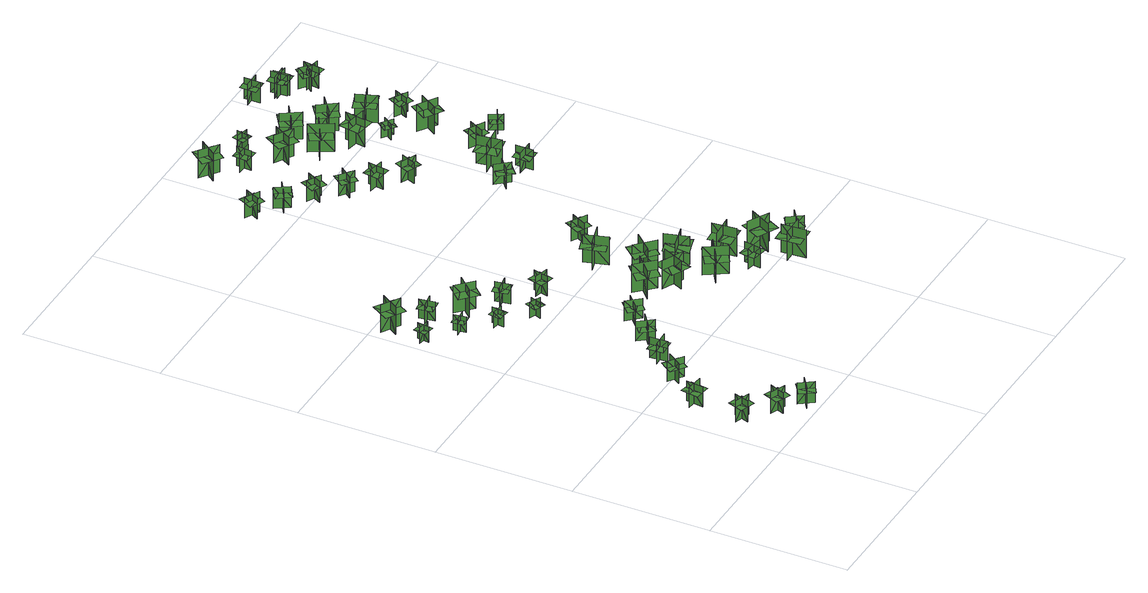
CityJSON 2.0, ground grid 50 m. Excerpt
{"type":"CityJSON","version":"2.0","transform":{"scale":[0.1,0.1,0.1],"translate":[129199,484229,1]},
"CityObjects":{
"tree1":{"type":"SolitaryVegetationObject","geometry":[{"type":"MultiSurface","lod":"1","boundaries":[[[0,1,2]],[[0,2,3]],[[4,5,6]],[[4,6,7]],[[8,9,10]],[[8,10,11]],[[8,11,12]],[[8,12,13]]]}]},
"tree2":{"type":"SolitaryVegetationObject","geometry":[{"type":"MultiSurface","lod":"1","boundaries":[[[14,15,16]],[[14,16,17]],[[18,19,20]],[[18,20,21]],[[22,23,24]],[[22,24,25]],[[22,25,26]],[[22,26,27]]]}]},
"tree3":{"type":"SolitaryVegetationObject","geometry":[{"type":"MultiSurface","lod":"1","boundaries":[[[28,29,30]],[[28,30,31]],[[32,33,34]],[[32,34,35]],[[36,37,38]],[[36,38,39]],[[36,39,40]],[[36,40,41]]]}]},
"tree4":{"type":"SolitaryVegetationObject","geometry":[{"type":"MultiSurface","lod":"1","boundaries":[[[42,43,44]],[[42,44,45]],[[46,47,48]],[[46,48,49]],[[50,51,52]],[[50,52,53]],[[50,53,54]],[[50,54,55]]]}]},
"tree5":{"type":"SolitaryVegetationObject","geometry":[{"type":"MultiSurface","lod":"1","boundaries":[[[56,57,58]],[[56,58,59]],[[60,61,62]],[[60,62,63]],[[64,65,66]],[[64,66,67]],[[64,67,68]],[[64,68,69]]]}]},
"tree6":{"type":"SolitaryVegetationObject","geometry":[{"type":"MultiSurface","lod":"1","boundaries":[[[70,71,72]],[[70,72,73]],[[74,75,76]],[[74,76,77]],[[78,79,80]],[[78,80,81]],[[78,81,82]],[[78,82,83]]]}]},
"tree7":{"type":"SolitaryVegetationObject","geometry":[{"type":"MultiSurface","lod":"1","boundaries":[[[84,85,86]],[[84,86,87]],[[88,89,90]],[[88,90,91]],[[92,93,94]],[[92,94,95]],[[92,95,96]],[[92,96,97]]]}]},
"tree8":{"type":"SolitaryVegetationObject","geometry":[{"type":"MultiSurface","lod":"1","boundaries":[[[98,99,100]],[[98,100,101]],[[102,103,104]],[[102,104,105]],[[106,107,108]],[[106,108,109]],[[106,109,110]],[[106,110,111]]]}]},
"tree9":{"type":"SolitaryVegetationObject","geometry":[{"type":"MultiSurface","lod":"1","boundaries":[[[112,113,114]],[[112,114,115]],[[116,117,118]],[[116,118,119]],[[120,121,122]],[[120,122,123]],[[120,123,124]],[[120,124,125]]]}]},
"tree10":{"type":"SolitaryVegetationObject","geometry":[{"type":"MultiSurface","lod":"1","boundaries":[[[126,127,128]],[[126,128,129]],[[130,131,132]],[[130,132,133]],[[134,135,136]],[[134,136,137]],[[134,137,138]],[[134,138,139]]]}]},
"tree11":{"type":"SolitaryVegetationObject","geometry":[{"type":"MultiSurface","lod":"1","boundaries":[[[140,141,142]],[[140,142,143]],[[144,145,146]],[[144,146,147]],[[148,149,150]],[[148,150,151]],[[148,151,152]],[[148,152,153]]]}]},
"tree12":{"type":"SolitaryVegetationObject","geometry":[{"type":"MultiSurface","lod":"1","boundaries":[[[154,155,156]],[[154,156,157]],[[158,159,160]],[[158,160,161]],[[162,163,164]],[[162,164,165]],[[162,165,166]],[[162,166,167]]]}]},
"tree13":{"type":"SolitaryVegetationObject","geometry":[{"type":"MultiSurface","lod":"1","boundaries":[[[168,169,170]],[[168,170,171]],[[172,173,174]],[[172,174,175]],[[176,177,178]],[[176,178,179]],[[176,179,180]],[[176,180,181]]]}]},
"tree14":{"type":"SolitaryVegetationObject","geometry":[{"type":"MultiSurface","lod":"1","boundaries":[[[182,183,184]],[[182,184,185]],[[186,187,188]],[[186,188,189]],[[190,191,192]],[[190,192,193]],[[190,193,194]],[[190,194,195]]]}]},
"tree15":{"type":"SolitaryVegetationObject","geometry":[{"type":"MultiSurface","lod":"1","boundaries":[[[196,197,198]],[[196,198,199]],[[200,201,202]],[[200,202,203]],[[204,205,206]],[[204,206,207]],[[204,207,208]],[[204,208,209]]]}]},
"tree16":{"type":"SolitaryVegetationObject","geometry":[{"type":"MultiSurface","lod":"1","boundaries":[[[210,211,212]],[[210,212,213]],[[214,215,216]],[[214,216,217]],[[218,219,220]],[[218,220,221]],[[218,221,222]],[[218,222,223]]]}]},
"tree17":{"type":"SolitaryVegetationObject","geometry":[{"type":"MultiSurface","lod":"1","boundaries":[[[224,225,226]],[[224,226,227]],[[228,229,230]],[[228,230,231]],[[232,233,234]],[[232,234,235]],[[232,235,236]],[[232,236,237]]]}]},
"tree18":{"type":"SolitaryVegetationObject","geometry":[{"type":"MultiSurface","lod":"1","boundaries":[[[238,239,240]],[[238,240,241]],[[242,243,244]],[[242,244,245]],[[246,247,248]],[[246,248,249]],[[246,249,250]],[[246,250,251]]]}]},
"tree19":{"type":"SolitaryVegetationObject","geometry":[{"type":"MultiSurface","lod":"1","boundaries":[[[252,253,254]],[[252,254,255]],[[256,257,258]],[[256,258,259]],[[260,261,262]],[[260,262,263]],[[260,263,264]],[[260,264,265]]]}]},
"tree20":{"type":"SolitaryVegetationObject","geometry":[{"type":"MultiSurface","lod":"1","boundaries":[[[266,267,268]],[[266,268,269]],[[270,271,272]],[[270,272,273]],[[274,275,276]],[[274,276,277]],[[274,277,278]],[[274,278,279]]]}]},
"tree21":{"type":"SolitaryVegetationObject","geometry":[{"type":"MultiSurface","lod":"1","boundaries":[[[280,281,282]],[[280,282,283]],[[284,285,286]],[[284,286,287]],[[288,289,290]],[[288,290,291]],[[288,291,292]],[[288,292,293]]]}]},
"tree22":{"type":"SolitaryVegetationObject","geometry":[{"type":"MultiSurface","lod":"1","boundaries":[[[294,295,296]],[[294,296,297]],[[298,299,300]],[[298,300,301]],[[302,303,304]],[[302,304,305]],[[302,305,306]],[[302,306,307]]]}]},
"tree23":{"type":"SolitaryVegetationObject","geometry":[{"type":"MultiSurface","lod":"1","boundaries":[[[308,309,310]],[[308,310,311]],[[312,313,314]],[[312,314,315]],[[316,317,318]],[[316,318,319]],[[316,319,320]],[[316,320,321]]]}]},
"tree24":{"type":"SolitaryVegetationObject","geometry":[{"type":"MultiSurface","lod":"1","boundaries":[[[322,323,324]],[[322,324,325]],[[326,327,328]],[[326,328,329]],[[330,331,332]],[[330,332,333]],[[330,333,334]],[[330,334,335]]]}]},
"tree25":{"type":"SolitaryVegetationObject","geometry":[{"type":"MultiSurface","lod":"1","boundaries":[[[336,337,338]],[[336,338,339]],[[340,341,342]],[[340,342,343]],[[344,345,346]],[[344,346,347]],[[344,347,348]],[[344,348,349]]]}]},
"tree26":{"type":"SolitaryVegetationObject","geometry":[{"type":"MultiSurface","lod":"1","boundaries":[[[350,351,352]],[[350,352,353]],[[354,355,356]],[[354,356,357]],[[358,359,360]],[[358,360,361]],[[358,361,362]],[[358,362,363]]]}]},
"tree27":{"type":"SolitaryVegetationObject","geometry":[{"type":"MultiSurface","lod":"1","boundaries":[[[364,365,366]],[[364,366,367]],[[368,369,370]],[[368,370,371]],[[372,373,374]],[[372,374,375]],[[372,375,376]],[[372,376,377]]]}]},
"tree28":{"type":"SolitaryVegetationObject","geometry":[{"type":"MultiSurface","lod":"1","boundaries":[[[378,379,380]],[[378,380,381]],[[382,383,384]],[[382,384,385]],[[386,387,388]],[[386,388,389]],[[386,389,390]],[[386,390,391]]]}]},
"tree29":{"type":"SolitaryVegetationObject","geometry":[{"type":"MultiSurface","lod":"1","boundaries":[[[392,393,394]],[[392,394,395]],[[396,397,398]],[[396,398,399]],[[400,401,402]],[[400,402,403]],[[400,403,404]],[[400,404,405]]]}]},
"tree30":{"type":"SolitaryVegetationObject","geometry":[{"type":"MultiSurface","lod":"1","boundaries":[[[406,407,408]],[[406,408,409]],[[410,411,412]],[[410,412,413]],[[414,415,416]],[[414,416,417]],[[414,417,418]],[[414,418,419]]]}]},
"tree31":{"type":"SolitaryVegetationObject","geometry":[{"type":"MultiSurface","lod":"1","boundaries":[[[420,421,422]],[[420,422,423]],[[424,425,426]],[[424,426,427]],[[428,429,430]],[[428,430,431]],[[428,431,432]],[[428,432,433]]]}]},
"tree32":{"type":"SolitaryVegetationObject","geometry":[{"type":"MultiSurface","lod":"1","boundaries":[[[434,435,436]],[[434,436,437]],[[438,439,440]],[[438,440,441]],[[442,443,444]],[[442,444,445]],[[442,445,446]],[[442,446,447]]]}]},
"tree33":{"type":"SolitaryVegetationObject","geometry":[{"type":"MultiSurface","lod":"1","boundaries":[[[448,449,450]],[[448,450,451]],[[452,453,454]],[[452,454,455]],[[456,457,458]],[[456,458,459]],[[456,459,460]],[[456,460,461]]]}]},
"tree34":{"type":"SolitaryVegetationObject","geometry":[{"type":"MultiSurface","lod":"1","boundaries":[[[462,463,464]],[[462,464,465]],[[466,467,468]],[[466,468,469]],[[470,471,472]],[[470,472,473]],[[470,473,474]],[[470,474,475]]]}]},
"tree35":{"type":"SolitaryVegetationObject","geometry":[{"type":"MultiSurface","lod":"1","boundaries":[[[476,477,478]],[[476,478,479]],[[480,481,482]],[[480,482,483]],[[484,485,486]],[[484,486,487]],[[484,487,488]],[[484,488,489]]]}]},
"tree36":{"type":"SolitaryVegetationObject","geometry":[{"type":"MultiSurface","lod":"1","boundaries":[[[490,491,492]],[[490,492,493]],[[494,495,496]],[[494,496,497]],[[498,499,500]],[[498,500,501]],[[498,501,502]],[[498,502,503]]]}]},
"tree37":{"type":"SolitaryVegetationObject","geometry":[{"type":"MultiSurface","lod":"1","boundaries":[[[504,505,506]],[[504,506,507]],[[508,509,510]],[[508,510,511]],[[512,513,514]],[[512,514,515]],[[512,515,516]],[[512,516,517]]]}]},
"tree38":{"type":"SolitaryVegetationObject","geometry":[{"type":"MultiSurface","lod":"1","boundaries":[[[518,519,520]],[[518,520,521]],[[522,523,524]],[[522,524,525]],[[526,527,528]],[[526,528,529]],[[526,529,530]],[[526,530,531]]]}]},
"tree39":{"type":"SolitaryVegetationObject","geometry":[{"type":"MultiSurface","lod":"1","boundaries":[[[532,533,534]],[[532,534,535]],[[536,537,538]],[[536,538,539]],[[540,541,542]],[[540,542,543]],[[540,543,544]],[[540,544,545]]]}]},
"tree40":{"type":"SolitaryVegetationObject","geometry":[{"type":"MultiSurface","lod":"1","boundaries":[[[546,547,548]],[[546,548,549]],[[550,551,552]],[[550,552,553]],[[554,555,556]],[[554,556,557]],[[554,557,558]],[[554,558,559]]]}]},
"tree41":{"type":"SolitaryVegetationObject","geometry":[{"type":"MultiSurface","lod":"1","boundaries":[[[560,561,562]],[[560,562,563]],[[564,565,566]],[[564,566,567]],[[568,569,570]],[[568,570,571]],[[568,571,572]],[[568,572,573]]]}]},
"tree42":{"type":"SolitaryVegetationObject","geometry":[{"type":"MultiSurface","lod":"1","boundaries":[[[574,575,576]],[[574,576,577]],[[578,579,580]],[[578,580,581]],[[582,583,584]],[[582,584,585]],[[582,585,586]],[[582,586,587]]]}]},
"tree43":{"type":"SolitaryVegetationObject","geometry":[{"type":"MultiSurface","lod":"1","boundaries":[[[588,589,590]],[[588,590,591]],[[592,593,594]],[[592,594,595]],[[596,597,598]],[[596,598,599]],[[596,599,600]],[[596,600,601]]]}]},
"tree44":{"type":"SolitaryVegetationObject","geometry":[{"type":"MultiSurface","lod":"1","boundaries":[[[602,603,604]],[[602,604,605]],[[606,607,608]],[[606,608,609]],[[610,611,612]],[[610,612,613]],[[610,613,614]],[[610,614,615]]]}]},
"tree45":{"type":"SolitaryVegetationObject","geometry":[{"type":"MultiSurface","lod":"1","boundaries":[[[616,617,618]],[[616,618,619]],[[620,621,622]],[[620,622,623]],[[624,625,626]],[[624,626,627]],[[624,627,628]],[[624,628,629]]]}]},
"tree46":{"type":"SolitaryVegetationObject","geometry":[{"type":"MultiSurface","lod":"1","boundaries":[[[630,631,632]],[[630,632,633]],[[634,635,636]],[[634,636,637]],[[638,639,640]],[[638,640,641]],[[638,641,642]],[[638,642,643]]]}]},
"tree47":{"type":"SolitaryVegetationObject","geometry":[{"type":"MultiSurface","lod":"1","boundaries":[[[644,645,646]],[[644,646,647]],[[648,649,650]],[[648,650,651]],[[652,653,654]],[[652,654,655]],[[652,655,656]],[[652,656,657]]]}]},
"tree48":{"type":"SolitaryVegetationObject","geometry":[{"type":"MultiSurface","lod":"1","boundaries":[[[658,659,660]],[[658,660,661]],[[662,663,664]],[[662,664,665]],[[666,667,668]],[[666,668,669]],[[666,669,670]],[[666,670,671]]]}]},
"tree49":{"type":"SolitaryVegetationObject","geometry":[{"type":"MultiSurface","lod":"1","boundaries":[[[672,673,674]],[[672,674,675]],[[676,677,678]],[[676,678,679]],[[680,681,682]],[[680,682,683]],[[680,683,684]],[[680,684,685]]]}]},
"tree50":{"type":"SolitaryVegetationObject","geometry":[{"type":"MultiSurface","lod":"1","boundaries":[[[686,687,688]],[[686,688,689]],[[690,691,692]],[[690,692,693]],[[694,695,696]],[[694,696,697]],[[694,697,698]],[[694,698,699]]]}]},
"tree51":{"type":"SolitaryVegetationObject","geometry":[{"type":"MultiSurface","lod":"1","boundaries":[[[700,701,702]],[[700,702,703]],[[704,705,706]],[[704,706,707]],[[708,709,710]],[[708,710,711]],[[708,711,712]],[[708,712,713]]]}]},
"tree52":{"type":"SolitaryVegetationObject","geometry":[{"type":"MultiSurface","lod":"1","boundaries":[[[714,715,716]],[[714,716,717]],[[718,719,720]],[[718,720,721]],[[722,723,724]],[[722,724,725]],[[722,725,726]],[[722,726,727]]]}]},
"tree53":{"type":"SolitaryVegetationObject","geometry":[{"type":"MultiSurface","lod":"1","boundaries":[[[728,729,730]],[[728,730,731]],[[732,733,734]],[[732,734,735]],[[736,737,738]],[[736,738,739]],[[736,739,740]],[[736,740,741]]]}]},
"tree54":{"type":"SolitaryVegetationObject","geometry":[{"type":"MultiSurface","lod":"1","boundaries":[[[742,743,744]],[[742,744,745]],[[746,747,748]],[[746,748,749]],[[750,751,752]],[[750,752,753]],[[750,753,754]],[[750,754,755]]]}]},
"tree55":{"type":"SolitaryVegetationObject","geometry":[{"type":"MultiSurface","lod":"1","boundaries":[[[756,757,758]],[[756,758,759]],[[760,761,762]],[[760,762,763]],[[764,765,766]],[[764,766,767]],[[764,767,768]],[[764,768,769]]]}]},
"tree56":{"type":"SolitaryVegetationObject","geometry":[{"type":"MultiSurface","lod":"1","boundaries":[[[770,771,772]],[[770,772,773]],[[774,775,776]],[[774,776,777]],[[778,779,780]],[[778,780,781]],[[778,781,782]],[[778,782,783]]]}]},
"tree57":{"type":"SolitaryVegetationObject","geometry":[{"type":"MultiSurface","lod":"1","boundaries":[[[784,785,786]],[[784,786,787]],[[788,789,790]],[[788,790,791]],[[792,793,794]],[[792,794,795]],[[792,795,796]],[[792,796,797]]]}]}
},
"vertices":[
[87,202,12],[142,183,12],[142,183,94],[87,202,94],[103,167,12],[123,222,12],[123,222,94],[103,167,94],[103,167,71],[131,157,71],[151,212,71],[123,222,71],[95,232,71],[76,177,71],
[119,339,8],[128,401,8],[128,401,86],[119,339,86],[159,369,8],[97,377,8],[97,377,86],[159,369,86],[124,342,61],[153,338,61],[161,401,61],[132,404,61],[103,408,61],[95,345,61],
[183,123,11],[238,101,11],[238,101,93],[183,123,93],[199,86,11],[221,141,11],[221,141,93],[199,86,93],[199,86,70],[226,75,70],[248,130,70],[221,141,70],[193,152,70],[171,97,70],
[308,64,11],[259,31,11],[259,31,93],[308,64,93],[269,71,11],[303,23,11],[303,23,93],[269,71,93],[269,71,70],[245,55,70],[278,6,70],[303,23,70],[327,40,70],[293,88,70],
[249,471,8],[198,507,8],[198,507,87],[249,471,87],[240,520,8],[204,469,8],[204,469,87],[240,520,87],[248,477,62],[265,501,62],[213,536,62],[196,512,62],[180,488,62],[232,453,62],
[30,1324,7],[74,1317,7],[74,1317,69],[30,1324,69],[48,1300,7],[55,1344,7],[55,1344,69],[48,1300,69],[48,1300,51],[69,1297,51],[76,1340,51],[55,1344,51],[33,1347,51],[26,1304,51],
[333,587,9],[270,583,9],[270,583,88],[333,587,88],[295,620,9],[299,557,9],[299,557,88],[295,620,88],[329,591,62],[326,620,62],[264,615,62],[266,586,62],[268,557,62],[331,562,62],
[29,1466,8],[94,1425,8],[94,1425,116],[29,1466,116],[40,1416,8],[81,1481,8],[81,1481,116],[40,1416,116],[40,1416,85],[73,1395,85],[114,1461,85],[81,1481,85],[48,1502,85],[7,1436,85],
[152,1216,10],[146,1260,10],[146,1260,71],[152,1216,71],[170,1240,10],[126,1234,10],[126,1234,71],[170,1240,71],[170,1240,54],[167,1261,54],[123,1256,54],[126,1234,54],[129,1212,54],[173,1218,54],
[164,1336,10],[155,1391,10],[155,1391,86],[164,1336,86],[186,1366,10],[131,1357,10],[131,1357,86],[186,1366,86],[186,1366,65],[181,1393,65],[127,1385,65],[131,1357,65],[135,1330,65],[190,1338,65],
[407,696,9],[358,657,9],[358,657,87],[407,696,87],[357,702,9],[396,652,9],[396,652,87],[357,702,87],[401,697,62],[382,720,62],[334,679,62],[352,657,62],[371,635,62],[419,675,62],
[266,1147,4],[222,1151,4],[222,1151,65],[266,1147,65],[248,1170,4],[243,1126,4],[243,1126,65],[248,1170,65],[248,1170,48],[226,1172,48],[221,1128,48],[243,1126,48],[265,1123,48],[270,1167,48],
[290,1252,8],[234,1305,8],[234,1305,116],[290,1252,116],[289,1303,8],[236,1247,8],[236,1247,116],[289,1303,116],[289,1303,86],[261,1330,86],[208,1274,86],[236,1247,86],[264,1220,86],[317,1276,86],
[364,1054,6],[323,1071,6],[323,1071,67],[364,1054,67],[353,1081,6],[336,1040,6],[336,1040,67],[353,1081,67],[353,1081,50],[332,1090,50],[316,1049,50],[336,1040,50],[356,1032,50],[373,1073,50],
[434,743,10],[481,785,10],[481,785,88],[434,743,88],[484,741,10],[442,787,10],[442,787,88],[484,741,88],[440,743,63],[459,721,63],[505,764,63],[486,785,63],[466,807,63],[420,764,63],
[355,1216,9],[364,1161,9],[364,1161,86],[355,1216,86],[333,1186,9],[388,1195,9],[388,1195,86],[333,1186,86],[333,1186,64],[338,1159,64],[392,1168,64],[388,1195,64],[383,1222,64],[328,1213,64],
[437,1108,11],[491,1094,11],[491,1094,88],[437,1108,88],[456,1076,11],[470,1130,11],[470,1130,88],[456,1076,88],[456,1076,66],[482,1069,66],[496,1123,66],[470,1130,66],[443,1137,66],[429,1083,66],
[593,780,7],[657,840,7],[657,840,117],[593,780,117],[663,778,7],[602,842,7],[602,842,117],[663,778,117],[601,779,82],[629,750,82],[692,811,82],[664,841,82],[636,870,82],[572,808,82],
[731,787,7],[694,707,7],[694,707,117],[731,787,117],[666,763,7],[746,726,7],[746,726,117],[666,763,117],[723,785,81],[686,801,81],[651,721,81],[688,704,81],[725,688,81],[761,769,81],
[767,831,7],[703,891,7],[703,891,117],[767,831,117],[765,901,7],[705,836,7],[705,836,117],[765,901,117],[768,839,82],[795,869,82],[729,928,82],[702,898,82],[675,868,82],[740,809,82],
[705,975,11],[680,1060,11],[680,1060,121],[705,975,121],[739,1036,11],[654,1012,11],[654,1012,121],[739,1036,121],[709,982,86],[748,994,86],[722,1078,86],[684,1066,86],[645,1054,86],[670,970,86],
[775,624,7],[849,671,7],[849,671,117],[775,624,117],[843,609,7],[796,683,7],[796,683,117],[843,609,117],[783,622,81],[805,588,81],[879,636,81],[856,670,81],[834,704,81],[760,656,81],
[809,831,7],[832,746,7],[832,746,116],[809,831,116],[774,770,7],[859,793,7],[859,793,116],[774,770,116],[804,824,81],[765,812,81],[790,728,81],[829,739,81],[868,751,81],[843,835,81],
[428,2116,9],[455,2168,9],[455,2168,91],[428,2116,91],[465,2127,9],[413,2154,9],[413,2154,91],[465,2127,91],[465,2127,68],[479,2153,68],[427,2181,68],[413,2154,68],[399,2128,68],[452,2101,68],
[954,553,8],[893,564,8],[893,564,87],[954,553,87],[926,594,8],[915,532,8],[915,532,87],[926,594,87],[951,558,61],[956,586,61],[894,596,61],[889,568,61],[885,539,61],[947,529,61],
[771,1100,17],[801,1155,17],[801,1155,96],[771,1100,96],[819,1114,17],[764,1144,17],[764,1144,96],[819,1114,96],[777,1102,70],[802,1088,70],[831,1144,70],[806,1157,70],[780,1171,70],[751,1115,70],
[887,676,7],[974,683,7],[974,683,117],[887,676,117],[940,630,7],[933,718,7],[933,718,117],[940,630,117],[892,670,81],[896,630,81],[984,638,81],[980,678,81],[976,719,81],[889,711,81],
[537,2048,9],[505,2097,9],[505,2097,91],[537,2048,91],[545,2086,9],[496,2054,9],[496,2054,91],[545,2086,91],[545,2086,68],[529,2111,68],[480,2078,68],[496,2054,68],[512,2029,68],[562,2061,68],
[1036,426,6],[1031,514,6],[1031,514,116],[1036,426,116],[1082,478,6],[995,474,6],[995,474,116],[1082,478,116],[1042,432,80],[1082,435,80],[1076,523,80],[1035,520,80],[995,517,80],[1001,429,80],
[593,1973,17],[620,2026,17],[620,2026,99],[593,1973,99],[630,1985,17],[578,2012,17],[578,2012,99],[630,1985,99],[630,1985,76],[644,2011,76],[591,2038,76],[578,2012,76],[564,1986,76],[617,1959,76],
[991,618,7],[1069,577,7],[1069,577,117],[991,618,117],[1011,551,7],[1053,629,7],[1053,629,117],[1011,551,117],[993,610,81],[975,574,81],[1053,534,81],[1071,570,81],[1090,606,81],[1012,646,81],
[666,1941,8],[713,1905,8],[713,1905,90],[666,1941,90],[671,1902,8],[707,1949,8],[707,1949,90],[671,1902,90],[671,1902,67],[694,1884,67],[730,1931,67],[707,1949,67],[683,1967,67],[647,1920,67],
[541,2388,17],[603,2342,17],[603,2342,125],[541,2388,125],[548,2337,17],[594,2399,17],[594,2399,125],[548,2337,125],[548,2337,95],[579,2314,95],[625,2375,95],[594,2399,95],[564,2422,95],[517,2361,95],
[1161,533,8],[1110,496,8],[1110,496,86],[1161,533,86],[1111,541,8],[1148,490,8],[1148,490,86],[1111,541,86],[1155,534,61],[1138,557,61],[1087,520,61],[1104,497,61],[1122,473,61],[1172,511,61],
[764,1828,9],[773,1886,9],[773,1886,91],[764,1828,91],[795,1851,9],[737,1859,9],[737,1859,91],[795,1851,91],[795,1851,68],[800,1880,68],[742,1889,68],[737,1859,68],[733,1830,68],[791,1821,68],
[664,2258,11],[668,2313,11],[668,2313,88],[664,2258,88],[692,2282,11],[637,2286,11],[637,2286,88],[692,2282,88],[692,2282,66],[694,2309,66],[639,2313,66],[637,2286,66],[635,2258,66],[690,2254,66],
[860,1806,10],[837,1752,10],[837,1752,92],[860,1806,92],[823,1792,10],[878,1768,10],[878,1768,92],[823,1792,92],[823,1792,69],[812,1765,69],[866,1741,69],[878,1768,69],[889,1796,69],[835,1819,69],
[936,1515,20],[976,1467,20],[976,1467,98],[936,1515,98],[931,1465,20],[980,1505,20],[980,1505,98],[931,1465,98],[935,1509,73],[913,1490,73],[954,1442,73],[976,1461,73],[998,1480,73],[957,1528,73],
[736,2213,10],[803,2173,10],[803,2173,118],[736,2213,118],[748,2163,10],[788,2229,10],[788,2229,118],[748,2163,118],[748,2163,87],[782,2143,87],[822,2209,87],[788,2229,87],[755,2249,87],[715,2183,87],
[765,2360,14],[755,2317,14],[755,2317,75],[765,2360,75],[740,2345,14],[783,2335,14],[783,2335,75],[740,2345,75],[740,2345,58],[735,2323,58],[778,2313,58],[783,2335,58],[788,2356,58],[745,2366,58],
[820,2087,8],[896,2130,8],[896,2130,118],[820,2087,118],[888,2068,8],[844,2145,8],[844,2145,118],[888,2068,118],[828,2084,83],[849,2049,83],[924,2094,83],[903,2129,83],[883,2164,83],[807,2119,83],
[1085,1581,13],[998,1569,13],[998,1569,123],[1085,1581,123],[1029,1623,13],[1042,1536,13],[1042,1536,123],[1029,1623,123],[1079,1587,87],[1072,1627,87],[985,1613,87],[992,1572,87],[998,1532,87],[1085,1546,87],
[1074,1502,16],[1073,1439,16],[1073,1439,94],[1074,1502,94],[1038,1468,16],[1101,1466,16],[1101,1466,94],[1038,1468,94],[1070,1499,69],[1041,1499,69],[1040,1436,69],[1069,1436,69],[1099,1436,69],[1099,1498,69],
[859,2255,9],[902,2191,9],[902,2191,116],[859,2255,116],[849,2205,9],[913,2248,9],[913,2248,116],[849,2205,116],[849,2205,86],[871,2173,86],[935,2216,86],[913,2248,86],[891,2280,86],[827,2237,86],
[955,1991,7],[968,2067,7],[968,2067,115],[955,1991,115],[997,2021,7],[921,2033,7],[921,2033,115],[997,2021,115],[997,2021,85],[1004,2059,85],[927,2072,85],[921,2033,85],[914,1995,85],[991,1982,85],
[955,2170,9],[1001,2109,9],[1001,2109,117],[955,2170,117],[947,2119,9],[1009,2166,9],[1009,2166,117],[947,2119,117],[947,2119,87],[970,2088,87],[1032,2135,87],[1009,2166,87],[986,2197,87],[924,2150,87],
[1105,1641,10],[1135,1697,10],[1135,1697,89],[1105,1641,89],[1153,1656,10],[1097,1685,10],[1097,1685,89],[1153,1656,89],[1111,1643,63],[1137,1630,63],[1165,1686,63],[1139,1699,63],[1113,1712,63],[1085,1656,63],
[1061,1940,7],[1025,1967,7],[1025,1967,69],[1061,1940,69],[1057,1970,7],[1030,1934,7],[1030,1934,69],[1057,1970,69],[1057,1970,52],[1039,1983,52],[1012,1948,52],[1030,1934,52],[1048,1921,52],[1074,1956,52],
[1067,2085,12],[1093,2012,12],[1093,2012,119],[1067,2085,119],[1045,2038,12],[1117,2064,12],[1117,2064,119],[1045,2038,119],[1045,2038,89],[1058,2002,89],[1131,2028,89],[1117,2064,89],[1104,2101,89],[1031,2075,89],
[1177,1839,6],[1112,1882,6],[1112,1882,113],[1177,1839,113],[1167,1890,6],[1124,1825,6],[1124,1825,113],[1167,1890,113],[1167,1890,83],[1134,1911,83],[1092,1846,83],[1124,1825,83],[1157,1804,83],[1199,1869,83],
[1259,1664,8],[1215,1640,8],[1215,1640,71],[1259,1664,71],[1221,1676,8],[1245,1632,8],[1245,1632,71],[1221,1676,71],[1255,1666,51],[1244,1686,51],[1200,1661,51],[1211,1641,51],[1223,1621,51],[1267,1646,51],
[1030,2469,5],[1029,2410,5],[1029,2410,87],[1030,2469,87],[1002,2442,5],[1061,2442,5],[1061,2442,87],[1002,2442,87],[1002,2442,64],[1001,2412,64],[1060,2412,64],[1061,2442,64],[1061,2471,64],[1002,2471,64],
[1164,1946,9],[1188,1996,9],[1188,1996,86],[1164,1946,86],[1199,1958,9],[1149,1982,9],[1149,1982,86],[1199,1958,86],[1199,1958,65],[1211,1983,65],[1161,2007,65],[1149,1982,65],[1137,1957,65],[1187,1933,65],
[1100,2408,7],[1102,2349,7],[1102,2349,89],[1100,2408,89],[1073,2379,7],[1132,2381,7],[1132,2381,89],[1073,2379,89],[1073,2379,66],[1074,2350,66],[1133,2352,66],[1132,2381,66],[1131,2411,66],[1072,2408,66],
[1136,2375,7],[1077,2372,7],[1077,2372,89],[1136,2375,89],[1107,2402,7],[1110,2343,7],[1110,2343,89],[1107,2402,89],[1107,2402,66],[1078,2400,66],[1080,2341,66],[1110,2343,66],[1139,2344,66],[1137,2403,66],
[1202,2298,7],[1156,2335,7],[1156,2335,89],[1202,2298,89],[1198,2337,7],[1161,2291,7],[1161,2291,89],[1198,2337,89],[1198,2337,66],[1175,2355,66],[1138,2309,66],[1161,2291,66],[1185,2272,66],[1221,2319,66],
[1187,2276,8],[1196,2334,8],[1196,2334,90],[1187,2276,90],[1219,2299,8],[1161,2308,8],[1161,2308,90],[1219,2299,90],[1219,2299,67],[1223,2328,67],[1165,2337,67],[1161,2308,67],[1156,2279,67],[1214,2270,67]
]}
